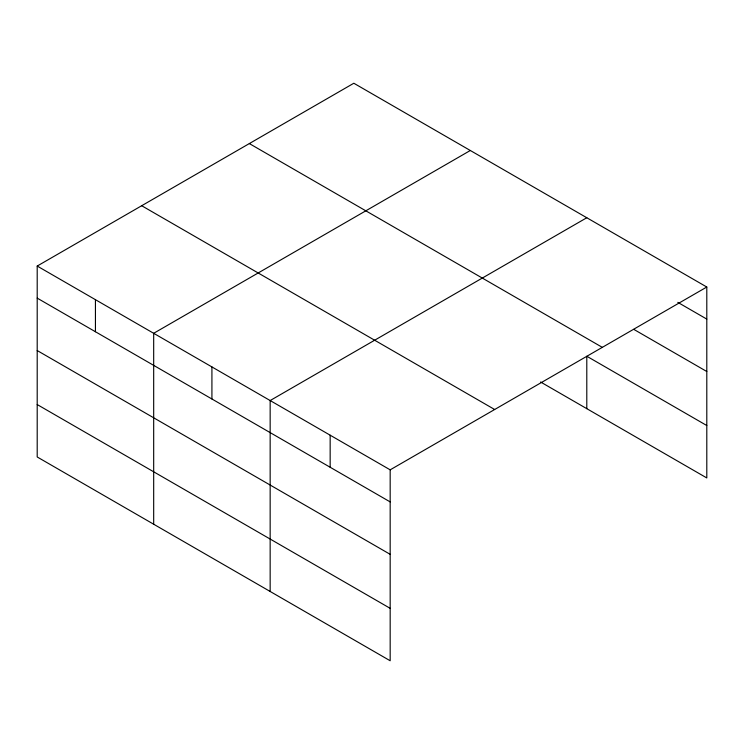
<?xml version="1.0" encoding="UTF-8"?>
<svg xmlns="http://www.w3.org/2000/svg" width="744" height="744" viewBox="0 0 744 744"><rect width="100%" height="100%" fill="white"/><g stroke="black" fill="none" stroke-linecap="round" stroke-linejoin="round"><path stroke-width="1.12" d="M540.6 381.998L706.8 477.946L706.8 287.026L353.828 83.244L37.2 266.054L37.2 456.974L390.172 660.756L390.172 469.836L37.2 266.054M470.31 150.493L153.683 333.303L153.683 524.222M586.793 217.741L270.156 400.551L270.156 591.471M390.172 469.836L706.8 287.026M677.793 302.352L706.8 319.102M633.795 329.369L706.8 371.516M249.342 143.573L602.315 347.355M706.8 425.531L586.793 356.237L586.793 408.661M141.685 205.725L494.658 409.507M37.2 298.121L390.172 501.902M37.2 350.545L390.172 554.327M37.2 404.55L390.172 608.332M330.159 435.194L330.159 467.26M211.919 366.922L211.919 398.989M95.437 299.674L95.437 331.74"/></g></svg>
